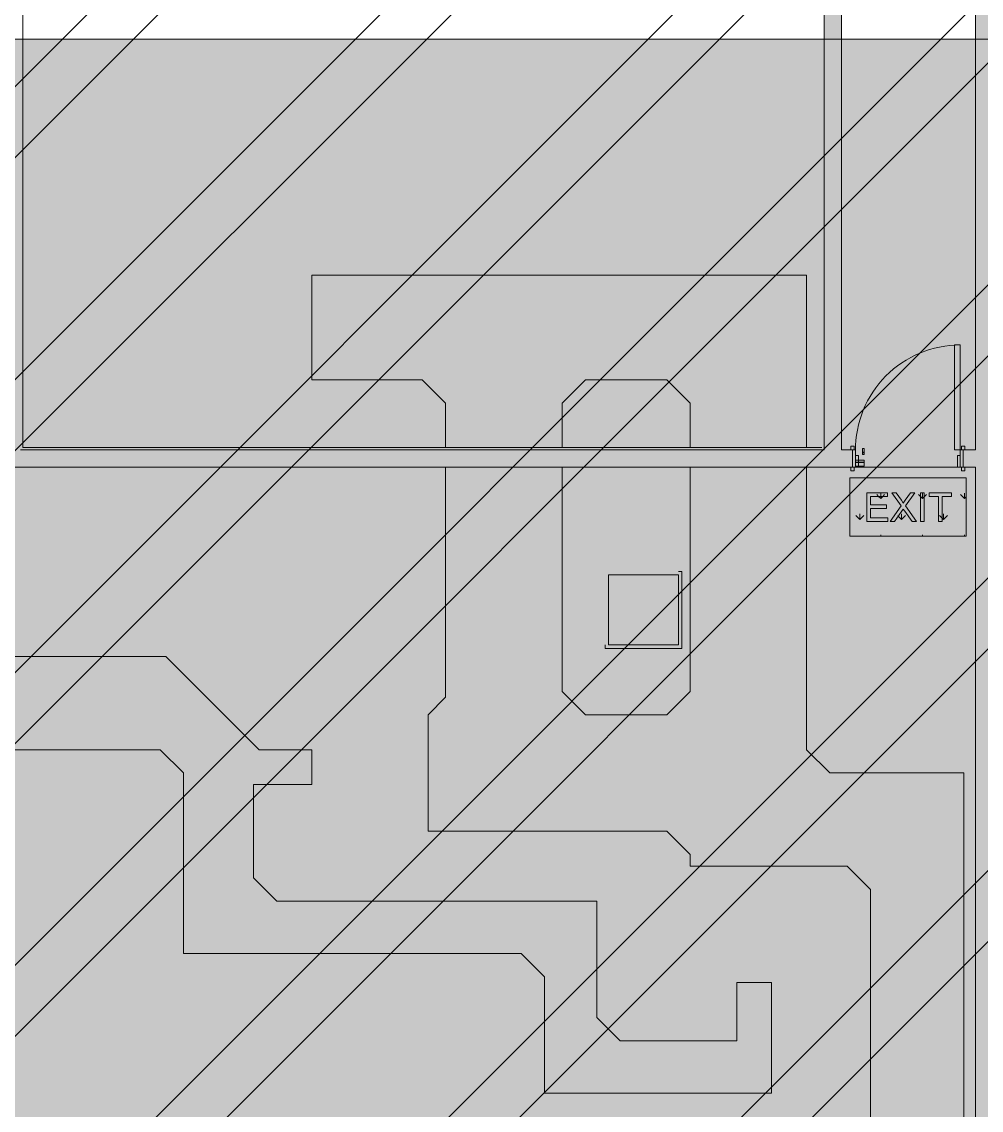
# Model space of a CAD drawing. Header units: millimetres. Extents: x -57519 to 497916, y -349472 to 446842.
# Drawn here: x 319363 to 327603, y -6138 to 3207 of the extents above; entities that cross this region are included whole.
import ezdxf

# ---------------------------------------------------------------- set-up
doc = ezdxf.new("R2010")
doc.units = ezdxf.units.MM
for name, color, linetype, lineweight in [('A-DETL-GENF', 92, 'Continuous', 5), ('A-DOOR', 31, 'Continuous', 5), ('A-DOOR-FRAM', 31, 'Continuous', 5), ('A-FLOR', 192, 'Continuous', 5), ('A-FLOR-PATT', 8, 'Continuous', 5), ('A-GENM', 13, 'Continuous', 5), ('A-WALL', 113, 'Continuous', 20), ('A-WALL-PATT', 111, 'Continuous', 20), ('S-COLS', 52, 'Continuous', 20)]:
    doc.layers.add(name, color=color, linetype=linetype, lineweight=lineweight)
pattern_1 = [(90, (322787.68, -2682.46), (-179.605, 179.605), [47.625, -311.585]), (45, (322787.68, -2682.46), (-179.605, 179.605), [47.625, -206.375]), (135, (322787.68, -2682.46), (-179.605, -179.605), [47.625, -206.375])]

# ---------------------------------------------------------------- blocks, each defined once
blk = doc.blocks.new('DLN-Steel door without lock - _M37_ 900 x 2200 _WH_-15386566-SITE COVERAGE')
at = {"layer": 'A-DOOR'}
for p, q in [((-460, 105), (-490, 105)), ((-490, 105), (-490, 75)), ((-490, 75), (-490, 105)), ((-490, 105), (-460, 105)), ((-460, 75), (-460, 105)), ((-460, 105), (-460, 75)), ((490, 105), (460, 105)), ((460, 105), (460, 75)), ((490, 105), (460, 105)), ((460, 75), (460, 105)), ((490, 75), (490, 105)), ((490, 105), (490, 75)), ((-490, 75), (-460, 75)), ((-475, 75), (-490, 75)), ((-460, 75), (-475, 75)), ((425, 65), (375, 65)), ((375, 50), (375, 65)), ((375, 65), (375, 63)), ((375, 63), (375, 60.6)), ((375, 60.6), (375, 57.5)), ((375, 58.7), (375, 60)), ((375, 60), (375, 58.7)), ((375, 57.1), (375, 58.7)), ((375, 58.7), (375, 57.1)), ((375, 57.5), (375, 53.9)), ((375, 50), (375, 57.1)), ((375, 57.1), (375, 50)), ((375, 53.9), (375, 50)), ((375, 40), (375, 50)), ((375, 50), (375, 40)), ((375, 40), (375, 50)), ((375, 50), (375, 40)), ((375, 35), (375, 40)), ((375, 40), (375, 35.7)), ((375, 31.3), (375, 40)), ((375, 40), (375, 31.3)), ((375, 35.7), (375, 35.2)), ((375, 35.2), (375, 35)), ((425, 35), (375, 35)), ((375, 25), (375, 35)), ((375, 35), (375, 34.7)), ((375, 34.7), (375, 33.7)), ((375, 33.7), (375, 32.1)), ((375, 32.1), (375, 25)), ((375, 30), (375, 31.3)), ((375, 31.3), (375, 30)), ((375, 30), (425, 30)), ((375, 29.8), (375, 30)), ((375, 30), (375, 29.8)), ((375, 29.3), (375, 29.8)), ((375, 29.8), (375, 29.3)), ((375, 25), (375, 29.3)), ((375, 29.3), (375, 25)), ((375, 25), (375, 15)), ((375, 15), (375, 25)), ((375, 25), (375, 15)), ((375, 15), (375, 25)), ((425, 15), (375, 15)), ((425, 15), (375, 15)), ((425, 15), (375, 15)), ((425, 15), (375, 15)), ((450, 35), (425, 35)), ((425, 30), (450, 30)), ((450, 15), (425, 15)), ((450, 15), (425, 15)), ((450, 15), (425, 15)), ((450, 15), (425, 15)), ((450, 65), (427.5, 65)), ((450, 64.5), (450, 65)), ((450, 65), (450, 50)), ((450, 63), (450, 64.5)), ((450, 60.6), (450, 63)), ((450, 57.5), (450, 60.6)), ((450, 59.7), (450, 60)), ((450, 60), (450, 59.7)), ((450, 58.7), (450, 59.7)), ((450, 59.7), (450, 58.7)), ((450, 57.1), (450, 58.7)), ((450, 58.7), (450, 57.1)), ((450, 53.9), (450, 57.5)), ((450, 55), (450, 57.1)), ((450, 57.1), (450, 55)), ((450, 52.6), (450, 55)), ((450, 55), (450, 52.6)), ((450, 50), (450, 53.9)), ((450, 50), (450, 52.6)), ((450, 52.6), (450, 50)), ((450, 40), (450, 50)), ((450, 50), (450, 40)), ((450, 40), (450, 50)), ((450, 50), (450, 40)), ((450, 37.4), (450, 40)), ((450, 40), (450, 31.3)), ((450, 38.7), (450, 40)), ((450, 40), (450, 35)), ((450, 37.5), (450, 38.7)), ((450, 36.5), (450, 37.5)), ((450, 32.9), (450, 37.4)), ((450, 35.7), (450, 36.5)), ((450, 35.2), (450, 35.7)), ((450, 35), (450, 35.2)), ((450, 34.7), (450, 35)), ((450, 35), (450, 25)), ((450, 33.7), (450, 34.7)), ((450, 32.1), (450, 33.7)), ((450, 31.3), (450, 32.9)), ((450, 30), (450, 32.1)), ((450, 30.3), (450, 31.3)), ((450, 31.3), (450, 30.3)), ((450, 30), (450, 30.3)), ((450, 30.3), (450, 30)), ((450, 29.8), (450, 30)), ((450, 30), (450, 29.3)), ((450, 27.6), (450, 30)), ((450, 29.3), (450, 29.8)), ((450, 28.5), (450, 29.3)), ((450, 29.3), (450, 28.5)), ((450, 27.5), (450, 28.5)), ((450, 28.5), (450, 27.5)), ((450, 25), (450, 27.6)), ((450, 26.3), (450, 27.5)), ((450, 27.5), (450, 26.3)), ((450, 25), (450, 26.3)), ((450, 26.3), (450, 25)), ((450, 25), (450, 15)), ((450, 15), (450, 25)), ((450, 25), (450, 15)), ((450, 15), (450, 25)), ((460, 75), (490, 75)), ((460, 75), (475, 75)), ((475, 75), (490, 75)), ((-460, -75), (-490, -75)), ((-490, -75), (-490, -105)), ((-490, -105), (-490, -75)), ((-490, -75), (-475, -75)), ((-475, -75), (-460, -75)), ((-460, -105), (-460, -75)), ((-460, -75), (-460, -105)), ((-400, -75), (-450, -75)), ((-450, -75), (-450, -975)), ((-400, -975), (-400, -75)), ((375, -45), (375, -35)), ((375, -35), (375, -45)), ((375, -45), (375, -35)), ((375, -35), (375, -45)), ((375, -35), (390, -35)), ((375, -35), (390, -35)), ((375, -35), (390, -35)), ((375, -35), (390, -35)), ((375, -45), (375, -50)), ((375, -50), (375, -45)), ((375, -45), (375, -55)), ((375, -55), (375, -45)), ((390, -50), (375, -50)), ((375, -50), (375, -60)), ((375, -60), (375, -50)), ((375, -55), (390, -55)), ((375, -55), (375, -60)), ((375, -60), (375, -55)), ((375, -60), (375, -70)), ((375, -70), (375, -60)), ((375, -60), (375, -70)), ((375, -70), (375, -60)), ((375, -70), (375, -80)), ((375, -80), (375, -70)), ((375, -70), (375, -85)), ((375, -85), (375, -70)), ((375, -85), (390, -85)), ((390, -45), (390, -35)), ((390, -35), (390, -45)), ((390, -45), (390, -35)), ((390, -35), (390, -45)), ((390, -45), (390, -55)), ((390, -55), (390, -45)), ((390, -45), (390, -50)), ((390, -50), (390, -45)), ((390, -50), (390, -60)), ((390, -60), (390, -50)), ((390, -55), (390, -60)), ((390, -60), (390, -55)), ((390, -60), (390, -70)), ((390, -70), (390, -60)), ((390, -60), (390, -70)), ((390, -70), (390, -60)), ((390, -70), (390, -85)), ((390, -85), (390, -70)), ((390, -70), (390, -80)), ((390, -80), (390, -70)), ((490, -75), (460, -75)), ((460, -75), (460, -105)), ((475, -75), (460, -75)), ((460, -105), (460, -75)), ((490, -75), (475, -75)), ((490, -105), (490, -75)), ((490, -75), (490, -105)), ((-490, -105), (-460, -105)), ((-460, -105), (-490, -105)), ((460, -105), (490, -105)), ((460, -105), (490, -105)), ((-450, -975), (-400, -975))]:
    blk.add_line(p, q, dxfattribs=at)
blk.add_arc((-450, -75), 900, 270, 0.5, dxfattribs=at)
at = {"layer": 'A-DOOR-FRAM'}
for p, q in [((-425, 75), (-475, 75)), ((-475, 75), (-475, -75)), ((-475, -75), (-475, 75)), ((-460, 75), (-475, 75)), ((-425, 75), (-460, 75)), ((-425, -25), (-425, 75)), ((-425, 75), (-425, -25)), ((425, 75), (425, -25)), ((475, 75), (425, 75)), ((425, 62.2), (425, 75)), ((425, 75), (460, 75)), ((425, 40), (425, 50)), ((425, 15), (425, 25)), ((425, -25), (425, 15)), ((460, 75), (475, 75)), ((475, -75), (475, 75)), ((475, 75), (475, -75)), ((-475, -75), (-450, -75)), ((-475, -75), (-460, -75)), ((-460, -75), (-450, -75)), ((-450, -75), (-450, -25)), ((-450, -25), (-425, -25)), ((-450, -25), (-425, -25)), ((-450, -25), (-450, -75)), ((425, -25), (450, -25)), ((450, -25), (425, -25)), ((450, -25), (450, -75)), ((450, -75), (450, -25)), ((450, -75), (475, -75)), ((460, -75), (450, -75)), ((475, -75), (460, -75))]:
    blk.add_line(p, q, dxfattribs=at)
blk = doc.blocks.new('DLN_EXIT Sign Board - DLN_EXIT Sign Board-5973881-SITE COVERAGE')
at = {"layer": 'A-GENM', "transparency": 33554560}
h = blk.add_hatch(color=256, dxfattribs=at)
h.paths.add_polyline_path([(-500, -250), (500, -250), (500, 250), (-500, 250), (-500, -125)], flags=0)
h.paths.add_polyline_path([(73.1, -125), (36.2, -125), (-41.7, -19.4), (-116.4, -125), (-153.8, -125), (-59, 9.1), (-138.5, 121.2), (-101.6, 121.2), (-41.7, 33.5), (20.3, 121.2), (57.7, 121.2), (-21.8, 8.8), (57.7, -103.3)], flags=0)
h.paths.add_polyline_path([(-353.8, -125), (-353.8, 121.2), (-176.9, 121.2), (-176.9, 90.4), (-323.1, 90.4), (-323.1, 17.3), (-184.6, 17.3), (-184.6, -13.5), (-323.1, -13.5), (-323.1, -94.2), (-173.1, -94.2), (-173.1, -125), (-323.1, -125)], flags=0)
h.paths.add_polyline_path([(107.7, -125), (107.7, 121.2), (138.5, 121.2), (138.5, -125)], flags=0)
h.paths.add_polyline_path([(292.3, -125), (261.5, -125), (261.5, 90.4), (180.8, 90.4), (180.8, 121.2), (373.1, 121.2), (373.1, 90.4), (292.3, 90.4), (292.3, -35.8)], flags=0)
for points in [[(-353.8, -125), (-173.1, -125), (-173.1, -94.2), (-323.1, -94.2), (-323.1, -13.5), (-184.6, -13.5), (-184.6, 17.3), (-323.1, 17.3), (-323.1, 90.4), (-176.9, 90.4), (-176.9, 121.2), (-353.8, 121.2)], [(73.1, -125), (-21.8, 8.8), (57.7, 121.2), (20.3, 121.2), (-41.7, 33.5), (-101.6, 121.2), (-138.5, 121.2), (-59, 9.1), (-153.8, -125), (-116.4, -125), (-40.2, -17.3), (36.2, -125)], [(138.5, -125), (138.5, 121.2), (107.7, 121.2), (107.7, -125)], [(261.5, -125), (292.3, -125), (292.3, 90.4), (373.1, 90.4), (373.1, 121.2), (180.8, 121.2), (180.8, 90.4), (261.5, 90.4)]]:
    blk.add_hatch(color=256, dxfattribs=at).paths.add_polyline_path(points, flags=0)
h = blk.add_hatch(color=256, dxfattribs=at)
h.paths.add_polyline_path([(107.7, -125), (138.5, -125), (138.5, 121.2), (107.7, 121.2), (107.7, -35.8)], flags=0)
h.paths.add_polyline_path([(-323.1, -125), (-173.1, -125), (-173.1, -94.2), (-323.1, -94.2), (-323.1, -13.5), (-184.6, -13.5), (-184.6, 17.3), (-323.1, 17.3), (-323.1, 90.4), (-176.9, 90.4), (-176.9, 121.2), (-353.8, 121.2), (-353.8, -125)], flags=0)
h.paths.add_polyline_path([(-116.4, -125), (-40.2, -17.3), (36.2, -125), (73.1, -125), (-21.6, 9.1), (57.7, 121.2), (20.3, 121.2), (-41.7, 33.5), (-101.6, 121.2), (-138.5, 121.2), (-59.2, 8.8), (-153.8, -125)], flags=0)
h.paths.add_polyline_path([(261.5, -125), (292.3, -125), (292.3, 90.4), (373.1, 90.4), (373.1, 121.2), (180.8, 121.2), (180.8, 90.4), (261.5, 90.4), (261.5, -35.8)], flags=0)
at = {"layer": 'A-GENM'}
for p, q in [((500, 250), (-500, 250)), ((-500, 250), (-500, -250)), ((-500, -250), (-500, 250)), ((-500, 250), (500, 250)), ((500, -250), (500, 250)), ((500, 250), (500, -250)), ((-176.9, 121.2), (-353.8, 121.2)), ((-353.8, 121.2), (-353.8, -125)), ((-353.8, -125), (-353.8, 121.2)), ((-353.8, 121.2), (-176.9, 121.2)), ((-176.9, 90.4), (-176.9, 121.2)), ((-176.9, 121.2), (-176.9, 90.4)), ((-101.6, 121.2), (-138.5, 121.2)), ((-138.5, 121.2), (-59, 9.1)), ((-59, 9.1), (-138.5, 121.2)), ((-138.5, 121.2), (-101.6, 121.2)), ((-56.8, 58.1), (-101.6, 121.2)), ((-101.6, 121.2), (-56.8, 58.1)), ((20.3, 121.2), (-24, 58.5)), ((-24, 58.5), (20.3, 121.2)), ((-21.8, 8.8), (57.7, 121.2)), ((57.7, 121.2), (-21.8, 8.8)), ((57.7, 121.2), (20.3, 121.2)), ((20.3, 121.2), (57.7, 121.2)), ((138.5, 121.2), (107.7, 121.2)), ((107.7, 121.2), (107.7, -125)), ((107.7, -125), (107.7, 121.2)), ((107.7, 121.2), (138.5, 121.2)), ((138.5, -125), (138.5, 121.2)), ((138.5, 121.2), (138.5, -125)), ((373.1, 121.2), (180.8, 121.2)), ((180.8, 121.2), (180.8, 90.4)), ((180.8, 90.4), (180.8, 121.2)), ((180.8, 121.2), (373.1, 121.2)), ((373.1, 90.4), (373.1, 121.2)), ((373.1, 121.2), (373.1, 90.4)), ((-323.1, 17.3), (-323.1, 90.4)), ((-323.1, 90.4), (-176.9, 90.4)), ((-176.9, 90.4), (-323.1, 90.4)), ((-323.1, 90.4), (-323.1, 17.3)), ((-184.6, 17.3), (-323.1, 17.3)), ((-323.1, 17.3), (-184.6, 17.3)), ((-184.6, -13.5), (-184.6, 17.3)), ((-184.6, 17.3), (-184.6, -13.5)), ((-59, 9.1), (-153.8, -125)), ((-153.8, -125), (-59, 9.1)), ((-41.7, 33.5), (-56.8, 58.1)), ((-56.8, 58.1), (-41.7, 33.5)), ((-24, 58.5), (-41.7, 33.5)), ((-41.7, 33.5), (-24, 58.5)), ((73.1, -125), (-21.8, 8.8)), ((-21.8, 8.8), (73.1, -125)), ((180.8, 90.4), (261.5, 90.4)), ((261.5, 90.4), (180.8, 90.4)), ((261.5, 90.4), (261.5, -125)), ((261.5, -125), (261.5, 90.4)), ((292.3, -125), (292.3, 90.4)), ((292.3, 90.4), (373.1, 90.4)), ((373.1, 90.4), (292.3, 90.4)), ((292.3, 90.4), (292.3, -125)), ((-323.1, -94.2), (-323.1, -13.5)), ((-323.1, -13.5), (-184.6, -13.5)), ((-184.6, -13.5), (-323.1, -13.5)), ((-323.1, -13.5), (-323.1, -94.2)), ((-116.4, -125), (-54.7, -37.6)), ((-54.7, -37.6), (-116.4, -125)), ((-54.7, -37.6), (-40.2, -17.3)), ((-40.2, -17.3), (-54.7, -37.6)), ((-40.2, -17.3), (-27, -35.8)), ((-27, -35.8), (-40.2, -17.3)), ((-27, -35.8), (36.2, -125)), ((36.2, -125), (-27, -35.8)), ((-353.8, -125), (-173.1, -125)), ((-173.1, -125), (-353.8, -125)), ((-173.1, -94.2), (-323.1, -94.2)), ((-323.1, -94.2), (-173.1, -94.2)), ((-173.1, -125), (-173.1, -94.2)), ((-173.1, -94.2), (-173.1, -125)), ((-153.8, -125), (-116.4, -125)), ((-116.4, -125), (-153.8, -125)), ((36.2, -125), (73.1, -125)), ((73.1, -125), (36.2, -125)), ((107.7, -125), (138.5, -125)), ((138.5, -125), (107.7, -125)), ((261.5, -125), (292.3, -125)), ((292.3, -125), (261.5, -125)), ((-500, -250), (500, -250)), ((500, -250), (-500, -250))]:
    blk.add_line(p, q, dxfattribs=at)

msp = doc.modelspace()

# ---------------------------------------------------------------- hatches: boundary and pattern name
at = {"layer": 'A-DETL-GENF'}
h = msp.add_hatch(dxfattribs=at)
h.set_pattern_fill('FP_40', color=250, style=0, pattern_type=2)
h.set_pattern_definition([(45, (248763.4, 0), (-1257.236, 1257.236), []), (45, (248763.4, 1905), (-1257.236, 1257.236), [])])
h.paths.add_polyline_path([(325750.1, -8642.5), (328562.7, -8642.5), (328562.7, 4657.5), (341312.7, 4657.5), (341312.7, 30557.5), (342712.7, 30557.5), (342712.7, 48907.7), (339962.7, 48907.7), (339962.7, 52157.5), (338962.7, 52157.5), (338962.7, 53757.5), (297512.7, 53757.5), (297512.7, 52247.5), (286277.7, 52247.5), (286277.7, 34407.5), (285902.7, 34407.5), (285902.7, 7407.5), (286277.7, 7407.5), (286277.7, -2267.5), (315555.2, -2267.5), (315555.2, -8642.5), (321257.1, -8642.5)], flags=0)
at = {"layer": 'A-FLOR-PATT'}
h = msp.add_hatch(dxfattribs=at)
h.set_pattern_fill('FP_14', color=256, style=0, pattern_type=2)
h.set_pattern_definition(pattern_1)
h.paths.add_polyline_path([(321257.1, -7692.5), (327702.7, -7692.5), (327702.7, 3057.5), (327552.7, 3057.5), (327552.7, -467.5), (327447.7, -467.5), (327447.7, -617.5), (327552.7, -617.5), (327552.1, -7542.5), (315825.2, -7543.2), (315825.2, -7692.5), (316764, -7692.5)], flags=0)
h.paths.add_polyline_path([(315690.2, -1242.5), (315740.2, -1242.5), (315740.2, -617.5), (326497.7, -617.5), (326497.7, -467.5), (326402.7, -467.5), (326402.7, 3057.5), (326252.7, 3057.5), (326252.7, -467.5), (317602.7, -467.5), (317602.7, -447.5), (317452.7, -447.5), (317452.7, -467.5), (315690.2, -467.5), (315690.2, -1200.8)], flags=0)
h.paths.add_polyline_path([(317602.7, 1002.5), (317602.7, 3057.5), (317302.7, 3057.5), (317302.7, 1432.5), (315690.2, 1432.5), (315690.2, 1132.5), (317452.7, 1132.5), (317452.7, 1002.5)], flags=0)
h = msp.add_hatch(dxfattribs=at)
h.set_pattern_fill('FP_14', color=256, style=0, pattern_type=2)
h.set_pattern_definition(pattern_1)
h.paths.add_polyline_path([(328083.2, -8407.5), (328417.7, -8407.5), (328417.7, 3057.5), (327702.7, 3057.5), (327702.7, -7692.5), (315825.2, -7692.5), (315825.2, -8407.5), (327702.7, -8407.5)], flags=0)
h.paths.add_polyline_path([(327552.1, -7542.5), (327552.7, -7542.5), (327552.7, -617.5), (327447.7, -617.5), (327447.7, -467.5), (327552.7, -467.5), (327552.7, 3057.5), (326402.7, 3057.5), (326402.7, -467.5), (326497.7, -467.5), (326497.7, -617.5), (315740.2, -617.5), (315740.2, -1492.5), (315690.2, -1492.5), (315690.2, -1942.5), (315825.2, -1942.5), (315825.2, -7542.5), (326318.3, -7542.5)], flags=0)
h.paths.add_polyline_path([(327473.6, -1208.7), (326473.6, -1208.7), (326473.6, -708.7), (327473.6, -708.7), (327473.6, -1125.1)], flags=0)
h.paths.add_polyline_path([(317602.7, -467.5), (326252.7, -467.5), (326252.7, 3057.5), (317602.7, 3057.5), (317602.7, 1002.5), (317452.7, 1002.5), (317452.7, 1132.5), (315690.2, 1132.5), (315690.2, -467.5), (317452.7, -467.5), (317452.7, -447.5), (317602.7, -447.5)], flags=0)
h.paths.add_polyline_path([(317302.7, 1432.5), (317302.7, 3057.5), (315690.2, 3057.5), (315690.2, 1432.5), (316764, 1432.5)], flags=0)
h = msp.add_hatch(dxfattribs=at)
h.set_pattern_fill('FP_14', color=256, style=0, pattern_type=2)
h.set_pattern_definition(pattern_1)
h.paths.add_polyline_path([(327473.6, -1208.7), (327473.6, -708.7), (326473.6, -708.7), (326473.6, -1208.7)], flags=0)
h.paths.add_polyline_path([(327046.7, -1083.7), (327009.8, -1083.7), (326931.9, -978.1), (326857.2, -1083.7), (326819.8, -1083.7), (326914.7, -949.5), (326835.2, -837.5), (326873.4, -839.4), (326931.9, -925.1), (326993.9, -837.5), (327031.3, -837.5), (326951.8, -949.9), (327031.3, -1062)], flags=0)
h.paths.add_polyline_path([(326650.5, -1083.7), (326619.8, -1083.7), (326619.8, -837.5), (326796.7, -837.5), (326796.7, -868.3), (326650.5, -868.3), (326650.5, -941.4), (326789, -941.4), (326789, -972.1), (326650.5, -972.1), (326650.5, -1052.9), (326800.5, -1052.9), (326800.5, -1083.7)], flags=0)
h.paths.add_polyline_path([(327081.3, -1083.7), (327081.3, -837.5), (327112.1, -837.5), (327112.1, -1083.7)], flags=0)
h.paths.add_polyline_path([(327235.2, -1083.7), (327235.2, -868.3), (327154.4, -868.3), (327154.4, -837.5), (327346.7, -837.5), (327346.7, -868.3), (327265.9, -868.3), (327265.9, -1083.7)], flags=0)
h = msp.add_hatch(dxfattribs=at)
h.set_pattern_fill('FP_14', color=256, style=0, pattern_type=2)
h.set_pattern_definition(pattern_1)
h.paths.add_polyline_path([(326650.5, -1083.7), (326800.5, -1083.7), (326800.5, -1052.9), (326650.5, -1052.9), (326650.5, -972.1), (326789, -972.1), (326789, -941.4), (326650.5, -941.4), (326650.5, -868.3), (326796.7, -868.3), (326796.7, -837.5), (326619.8, -837.5), (326619.8, -1083.7)], flags=0)
h.paths.add_polyline_path([(327081.3, -1083.7), (327112.1, -1083.7), (327112.1, -837.5), (327081.3, -837.5), (327081.3, -994.5)], flags=0)
h.paths.add_polyline_path([(326857.2, -1083.7), (326933.4, -976), (327009.8, -1083.7), (327046.7, -1083.7), (326952.1, -949.5), (327031.3, -837.5), (326993.9, -837.5), (326931.9, -925.1), (326872.1, -837.5), (326835.2, -837.5), (326914.4, -949.9), (326819.8, -1083.7)], flags=0)
h.paths.add_polyline_path([(327235.2, -1083.7), (327265.9, -1083.7), (327265.9, -868.3), (327346.7, -868.3), (327346.7, -837.5), (327154.4, -837.5), (327154.4, -868.3), (327235.2, -868.3), (327235.2, -994.5)], flags=0)
at = {"layer": 'A-WALL-PATT', "lineweight": 5, "transparency": 33554560}
h = msp.add_hatch(color=253, dxfattribs=at)
h.paths.add_polyline_path([(327552.7, -7692.5), (327702.7, -7692.5), (327702.7, -617.5), (327552.7, -617.5), (327552.7, -7542.5)], flags=0)
h.paths.add_polyline_path([(327552.7, -467.5), (327702.7, -467.5), (327702.7, 5632.5), (327552.7, 5632.5), (327552.7, 52.6)], flags=0)
h = msp.add_hatch(color=253, dxfattribs=at)
h.paths.add_polyline_path([(326402.7, -467.5), (326402.7, 4382.5), (326252.7, 4382.5), (326252.7, -467.5)], flags=0)
h.paths.add_polyline_path([(326252.7, 5332.5), (326402.7, 5332.5), (326402.7, 5557.5), (326252.7, 5557.5), (326252.7, 5347.5)], flags=0)
h = msp.add_hatch(color=253, dxfattribs=at)
h.paths.add_polyline_path([(315740.2, -617.5), (326497.7, -617.5), (326497.7, -467.5), (317431.5, -472.5), (317426.5, -467.5), (315590.2, -467.5), (315590.2, -617.5)], flags=0)
h.paths.add_polyline_path([(327462.7, -617.5), (327702.7, -617.5), (327702.7, -467.5), (327447.7, -467.5), (327447.7, -617.5)], flags=0)
at = {"layer": 'S-COLS', "transparency": 33554432}
msp.add_hatch(color=9, dxfattribs=at).paths.add_polyline_path([(324402.7, -2142.5), (325002.7, -2142.5), (325002.7, -1542.5), (324402.7, -1542.5)], flags=0)

# ---------------------------------------------------------------- linework, layer by layer
at = {"layer": 'A-FLOR'}
for p, q in [((326252.7, -467.5), (326252.7, 5332.5)), ((315690.2, 3057.5), (328417.7, 3057.5)), ((321852.7, 132.5), (321852.7, 1032.5)), ((321852.7, 1032.5), (326102.7, 1032.5)), ((326102.7, 1032.5), (326102.7, -447.9)), ((322802.7, 132.5), (321852.7, 132.5)), ((323002.7, -67.5), (322802.7, 132.5)), ((324202.7, 132.5), (324002.7, -67.5)), ((324902.7, 132.5), (324202.7, 132.5)), ((325102.7, -67.5), (324902.7, 132.5)), ((323002.7, -447.5), (323002.7, -67.5)), ((324002.7, -67.5), (324002.7, -447.5)), ((325102.7, -447.5), (325102.7, -67.5)), ((319352.7, -467.5), (323002.7, -467.5)), ((323002.7, -467.5), (324002.7, -467.5)), ((324002.7, -467.5), (325102.7, -467.5)), ((325102.7, -467.5), (326102.7, -467.5)), ((326102.7, -467.5), (326252.7, -467.5)), ((326402.7, -467.5), (326522.7, -467.5)), ((326522.7, -467.5), (326522.7, -567.5)), ((327422.7, -617.5), (327422.7, -467.5)), ((327422.7, -467.5), (327552.7, -467.5)), ((327552.7, -617.5), (315740.2, -617.5)), ((323002.7, -2592.5), (323002.7, -617.5)), ((324002.7, -617.5), (324002.7, -2542.5)), ((325102.7, -2542.5), (325102.7, -617.5)), ((326102.7, -617.5), (326102.7, -3042.5)), ((326522.7, -582.5), (326522.7, -592.5)), ((326522.7, -605.5), (326522.7, -617.5)), ((327552.7, -7542.5), (327552.7, -617.5)), ((316940.2, -2242.5), (320601.3, -2242.5)), ((320601.3, -2242.5), (321401.3, -3042.5)), ((322852.7, -2742.5), (323002.7, -2592.5)), ((324002.7, -2542.5), (324202.7, -2742.5)), ((324902.7, -2742.5), (325102.7, -2542.5)), ((322852.7, -3742.5), (322852.7, -2742.5)), ((324202.7, -2742.5), (324902.7, -2742.5)), ((320552.7, -3042.5), (315770.2, -3042.5)), ((320752.7, -3242.5), (320552.7, -3042.5)), ((321401.3, -3042.5), (321852.7, -3042.5)), ((321852.7, -3042.5), (321852.7, -3342.5)), ((326102.7, -3042.5), (326302.7, -3242.5)), ((320752.7, -4792.5), (320752.7, -3242.5)), ((326302.7, -3242.5), (327452.7, -3242.5)), ((327452.7, -3242.5), (327452.7, -7422.5)), ((321852.7, -3342.5), (321352.7, -3342.5)), ((321352.7, -3342.5), (321352.7, -4142.5)), ((324902.7, -3742.5), (322852.7, -3742.5)), ((325102.7, -3942.5), (324902.7, -3742.5)), ((325102.7, -4042.5), (325102.7, -3942.5)), ((326452.7, -4042.5), (325102.7, -4042.5)), ((326652.7, -4242.5), (326452.7, -4042.5)), ((321352.7, -4142.5), (321552.7, -4342.5)), ((326652.7, -6422.5), (326652.7, -4242.5)), ((321552.7, -4342.5), (324302.7, -4342.5)), ((324302.7, -4342.5), (324302.7, -5342.5)), ((323652.7, -4792.5), (320752.7, -4792.5)), ((323852.7, -4992.5), (323652.7, -4792.5)), ((323852.7, -5992.5), (323852.7, -4992.5)), ((325502.7, -5542.5), (325502.7, -5042.5)), ((325502.7, -5042.5), (325802.7, -5042.5)), ((325802.7, -5042.5), (325802.7, -5992.5)), ((324302.7, -5342.5), (324502.7, -5542.5)), ((324502.7, -5542.5), (325502.7, -5542.5)), ((325802.7, -5992.5), (323852.7, -5992.5))]:
    msp.add_line(p, q, dxfattribs=at)
at = {"layer": 'A-WALL', "lineweight": 5}
for p, q in [((327552.7, 5519.5), (327552.7, -467.5)), ((326402.7, -467.5), (326402.7, 4382.5)), ((326497.7, -617.5), (326497.7, -467.5)), ((327447.7, -467.5), (327447.7, -617.5))]:
    msp.add_line(p, q, dxfattribs=at)
at = {"layer": 'A-WALL', "lineweight": 18}
for p, q in [((319372.7, -447.5), (319372.7, 4937.5)), ((326232.7, -447.5), (319372.7, -447.5)), ((326252.7, -467.5), (326252.7, -447.5)), ((325032.7, -1512.5), (325002.7, -1512.5)), ((325002.7, -1542.5), (325002.7, -2142.5)), ((325032.7, -2172.5), (325032.7, -1512.5)), ((324372.7, -2142.5), (324372.7, -2172.5)), ((325002.7, -2142.5), (324402.7, -2142.5)), ((324372.7, -2172.5), (325032.7, -2172.5))]:
    msp.add_line(p, q, dxfattribs=at)
at = {"layer": 'S-COLS', "color": 53}
for p, q in [((325002.7, -1542.5), (324402.7, -1542.5)), ((324402.7, -1542.5), (324402.7, -2142.5)), ((325002.7, -2142.5), (325002.7, -1542.5)), ((324402.7, -2142.5), (325002.7, -2142.5))]:
    msp.add_line(p, q, dxfattribs=at)

# ---------------------------------------------------------------- block references
at = {"layer": 'A-DOOR', "rotation": 180}
msp.add_blockref('DLN-Steel door without lock - _M37_ 900 x 2200 _WH_-15386566-SITE COVERAGE', (326972.7, -542.5), dxfattribs=at)
at = {"layer": 'A-GENM'}
msp.add_blockref('DLN_EXIT Sign Board - DLN_EXIT Sign Board-5973881-SITE COVERAGE', (326973.6, -958.7), dxfattribs=at)

doc.saveas('drawing.dxf')
